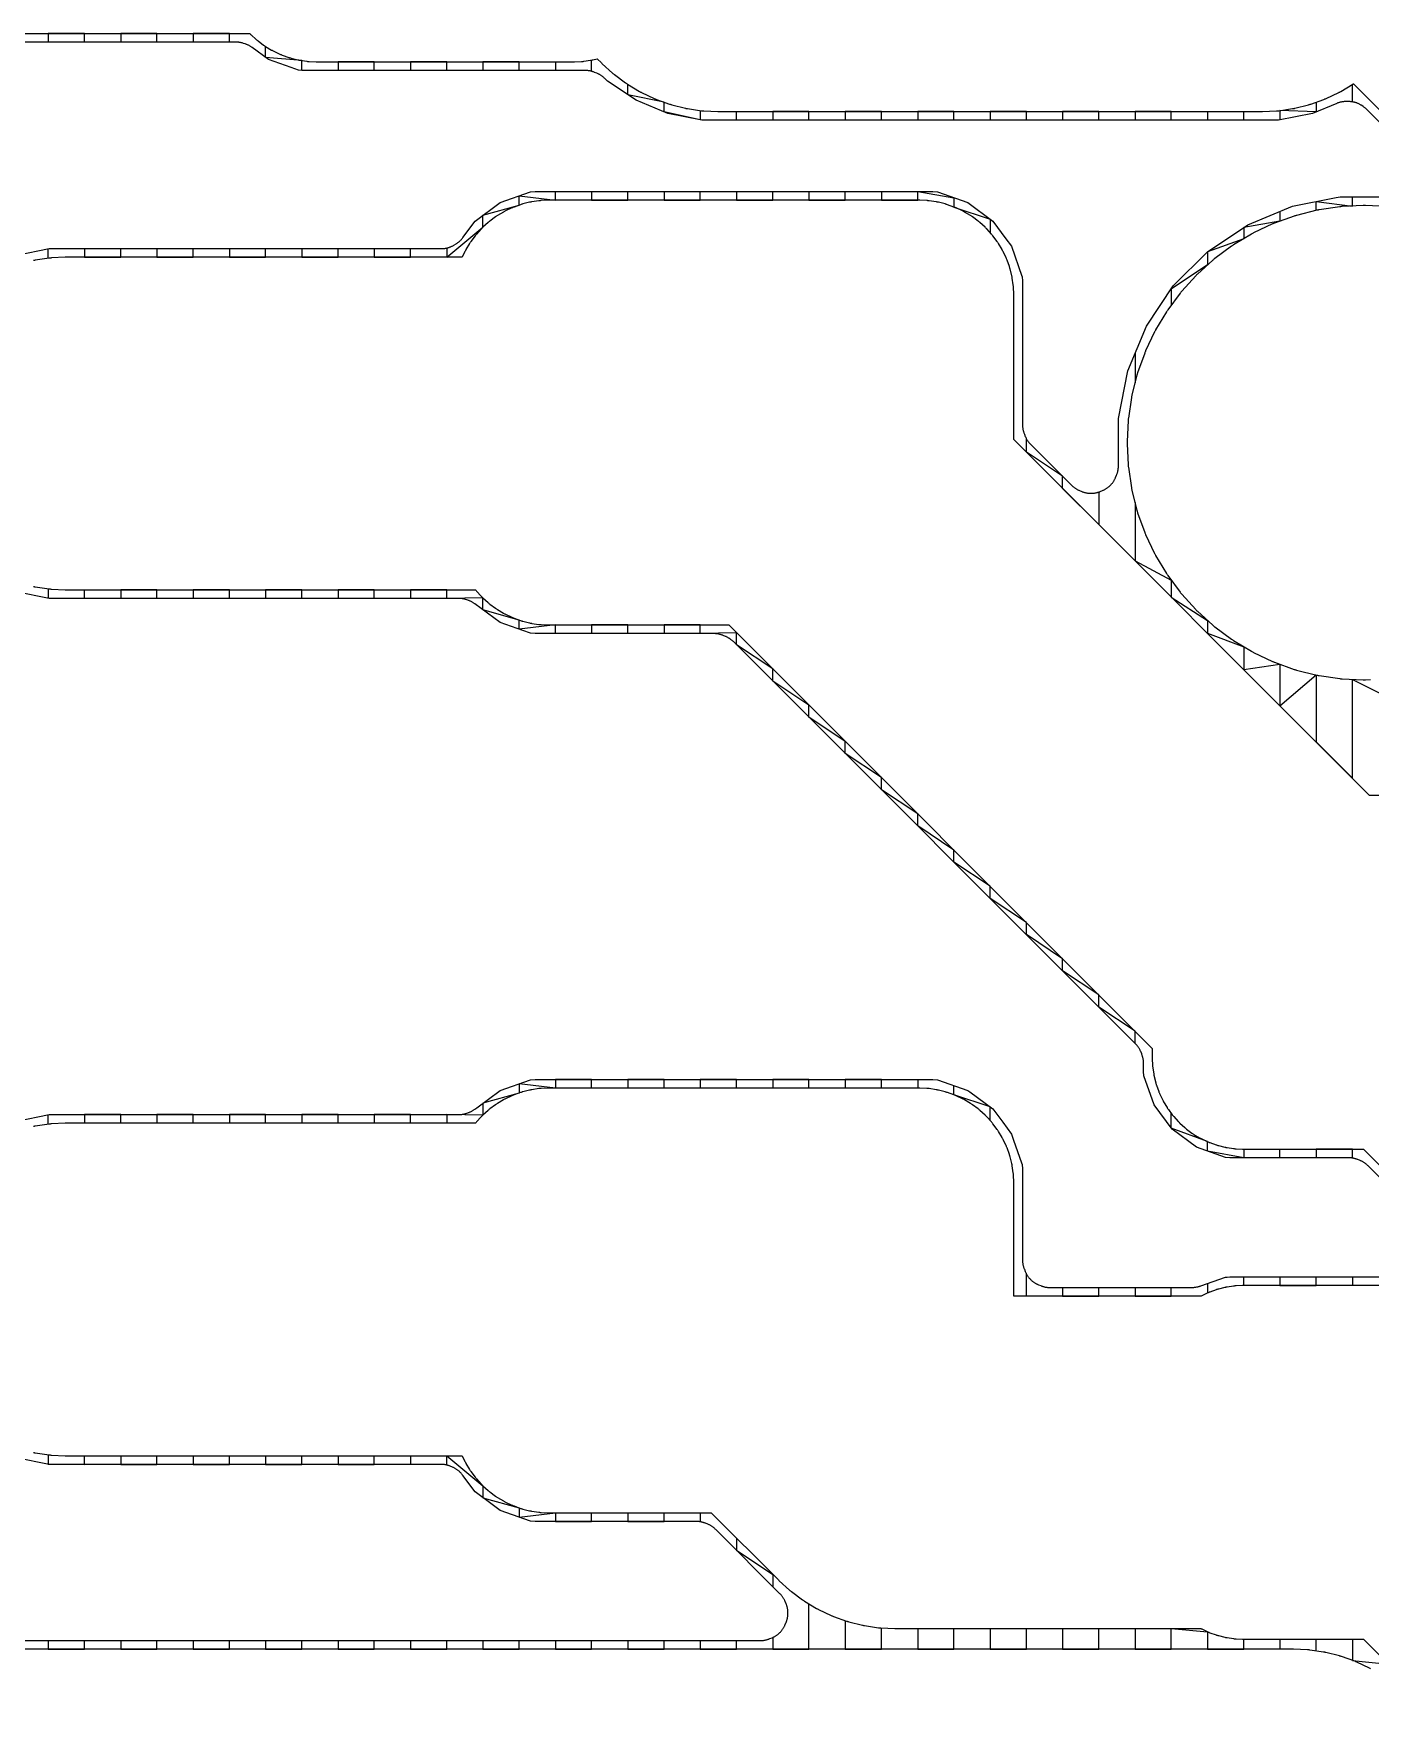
# Model space of a CAD drawing. Header units: metres. Extents: x 141.4 to 191.3, y -114.8 to -61.9.
# Drawn here: x 163.14 to 167.85, y -81.74 to -75.84 of the extents above; entities that cross this region are included whole.
import ezdxf

# ---------------------------------------------------------------- set-up
doc = ezdxf.new("R2010")
doc.units = ezdxf.units.M

msp = doc.modelspace()

# ---------------------------------------------------------------- linework, layer by layer
for points in [[(160.602, -75.8433), (163.9035, -75.8433), (163.9037, -75.8434), (163.9051, -75.8449), (163.9066, -75.8463), (163.9081, -75.8478), (163.9263, -75.8642), (163.9279, -75.8656), (163.9295, -75.867), (163.9311, -75.8683), (163.9328, -75.8695), (163.9525, -75.8841), (163.9542, -75.8854), (163.9559, -75.8865), (163.9576, -75.8877), (163.9594, -75.8888), (163.9805, -75.9014), (163.9823, -75.9024), (163.9841, -75.9034), (163.9859, -75.9044), (163.9878, -75.9053), (164.01, -75.9158), (164.0119, -75.9167), (164.0138, -75.9175), (164.0157, -75.9183), (164.0177, -75.919), (164.0408, -75.9273), (164.0408, -75.9273), (164.041, -75.9273), (164.0429, -75.928), (164.0448, -75.9286), (164.0468, -75.9292), (164.0488, -75.9297), (164.0726, -75.9356), (164.0746, -75.9361), (164.0766, -75.9366), (164.0787, -75.9369), (164.0808, -75.9373), (164.105, -75.9409), (164.1071, -75.9412), (164.1092, -75.9414), (164.1112, -75.9416), (164.1133, -75.9417), (164.1378, -75.9429), (164.1399, -75.943), (164.142, -75.943), (165.042, -75.943), (165.0441, -75.943), (165.0462, -75.9429), (165.0707, -75.9417), (165.0728, -75.9416), (165.0748, -75.9414), (165.0769, -75.9412), (165.079, -75.9409), (165.1032, -75.9373), (165.1053, -75.9369), (165.1074, -75.9366), (165.1094, -75.9361), (165.1114, -75.9356), (165.1263, -75.9319), (165.1412, -75.9468), (165.1427, -75.9483), (165.1442, -75.9497), (165.1806, -75.9827), (165.1821, -75.9841), (165.1837, -75.9854), (165.1854, -75.9867), (165.187, -75.988), (165.2264, -76.0172), (165.2281, -76.0184), (165.2299, -76.0196), (165.2316, -76.0208), (165.2334, -76.0218), (165.2755, -76.0471), (165.2773, -76.0481), (165.2791, -76.0491), (165.281, -76.0501), (165.2828, -76.051), (165.3272, -76.072), (165.3291, -76.0729), (165.331, -76.0737), (165.333, -76.0745), (165.3349, -76.0752), (165.3811, -76.0917), (165.3811, -76.0917), (165.3813, -76.0918), (165.3832, -76.0925), (165.3852, -76.0931), (165.3872, -76.0936), (165.3891, -76.0942), (165.4368, -76.1061), (165.4388, -76.1066), (165.4408, -76.107), (165.4429, -76.1074), (165.4449, -76.1077), (165.4935, -76.1149), (165.4956, -76.1152), (165.4976, -76.1154), (165.4997, -76.1156), (165.5018, -76.1157), (165.5508, -76.1181), (165.5529, -76.1182), (165.555, -76.1183), (167.4642, -76.1183), (167.4663, -76.1182), (167.4684, -76.1181), (167.5174, -76.1157), (167.5195, -76.1156), (167.5216, -76.1154), (167.5237, -76.1152), (167.5257, -76.1149), (167.5743, -76.1077), (167.5764, -76.1074), (167.5784, -76.107), (167.5804, -76.1066), (167.5825, -76.1061), (167.6301, -76.0942), (167.6321, -76.0936), (167.6341, -76.093), (167.6361, -76.0924), (167.6381, -76.0917), (167.6843, -76.0752), (167.6863, -76.0745), (167.6882, -76.0737), (167.6901, -76.0729), (167.692, -76.072), (167.7364, -76.051), (167.7383, -76.0501), (167.7401, -76.0491), (167.7419, -76.0481), (167.7437, -76.0471), (167.7858, -76.0218), (167.7876, -76.0208), (167.7881, -76.0204), (169.3619, -77.5942)], [(163.832, -75.8735), (163.832, -75.8433), (163.7045, -75.8433), (163.7045, -75.8735), (163.577, -75.8735), (163.577, -75.8433), (163.4495, -75.8433), (163.4495, -75.8735), (163.322, -75.8735), (163.322, -75.8433), (163.1945, -75.8433), (163.1945, -75.8735), (163.067, -75.8735)], [(167.9779, -76.2532), (167.8349, -76.1102), (167.8334, -76.1087), (167.8318, -76.1073), (167.8303, -76.1059), (167.8287, -76.1046), (167.827, -76.1033), (167.8254, -76.102), (167.8237, -76.1008), (167.822, -76.0996), (167.8182, -76.0971), (167.8165, -76.096), (167.8147, -76.0949), (167.8129, -76.0938), (167.8111, -76.0928), (167.8092, -76.0919), (167.8074, -76.0909), (167.8055, -76.0901), (167.8035, -76.0893), (167.8016, -76.0885), (167.7997, -76.0878), (167.7977, -76.0871), (167.7957, -76.0864), (167.7937, -76.0859), (167.7917, -76.0853), (167.7896, -76.0848), (167.7876, -76.0844), (167.7856, -76.084), (167.7835, -76.0837), (167.7814, -76.0834), (167.7794, -76.0832), (167.7773, -76.083), (167.7752, -76.0829), (167.7731, -76.0828), (167.771, -76.0828), (167.7622, -76.0828), (167.7601, -76.0828), (167.7581, -76.0829), (167.756, -76.083), (167.7539, -76.0832), (167.7518, -76.0834), (167.7497, -76.0837), (167.7477, -76.084), (167.7456, -76.0844), (167.7436, -76.0848), (167.7416, -76.0853), (167.7395, -76.0859), (167.7375, -76.0864), (167.7356, -76.0871), (167.7336, -76.0878), (167.7316, -76.0885), (167.7297, -76.0893), (167.6438, -76.1248), (167.5248, -76.1485), (165.4944, -76.1485), (165.3755, -76.1248), (165.2635, -76.0784), (165.1626, -76.0111), (165.1533, -76.0018), (165.1518, -76.0003), (165.1503, -75.9989), (165.1487, -75.9975), (165.1471, -75.9962), (165.1455, -75.9949), (165.1438, -75.9936), (165.1422, -75.9924), (165.1404, -75.9912), (165.1387, -75.9901), (165.1369, -75.989), (165.1351, -75.9879), (165.1333, -75.9869), (165.1314, -75.9859), (165.1296, -75.985), (165.1277, -75.9842), (165.1257, -75.9833), (165.1176, -75.98), (165.1157, -75.9792), (165.1137, -75.9785), (165.1117, -75.9778), (165.1098, -75.9772), (165.1077, -75.9766), (165.1057, -75.976), (165.1037, -75.9756), (165.1017, -75.9751), (165.0996, -75.9748), (165.0976, -75.9744), (165.0955, -75.9741), (165.0934, -75.9739), (165.0913, -75.9737), (165.0892, -75.9736), (165.0872, -75.9735), (165.0851, -75.9735), (164.0917, -75.9735), (164.0756, -75.972), (164.0488, -75.9626), (163.9693, -75.9348), (163.9118, -75.8924), (163.9101, -75.8911), (163.9084, -75.89), (163.9066, -75.8888), (163.9049, -75.8878), (163.9031, -75.8867), (163.9012, -75.8857), (163.8994, -75.8848), (163.8975, -75.8838), (163.8956, -75.883), (163.8937, -75.8822), (163.8918, -75.8814), (163.8898, -75.8807), (163.8879, -75.88), (163.881, -75.8778), (163.8791, -75.8771), (163.8771, -75.8766), (163.8751, -75.876), (163.873, -75.8755), (163.871, -75.8751), (163.869, -75.8747), (163.8669, -75.8744), (163.8648, -75.8741), (163.8628, -75.8739), (163.8607, -75.8737), (163.8586, -75.8736), (163.8566, -75.8735), (163.8545, -75.8735), (160.5414, -75.8735)], [(164.9795, -75.943), (164.9795, -75.9735), (164.852, -75.9735), (164.852, -75.943), (164.7245, -75.943), (164.7245, -75.9735), (164.597, -75.9735), (164.597, -75.943), (164.4695, -75.943), (164.4695, -75.9735), (164.342, -75.9735), (164.342, -75.943), (164.2145, -75.943), (164.2145, -75.9735), (164.087, -75.9731), (164.087, -75.9382), (163.9595, -75.9276), (163.9595, -75.8889)], [(165.107, -75.9764), (165.107, -75.9366)], [(165.4895, -76.1143), (165.4895, -76.1475), (165.362, -76.1193), (165.362, -76.0849), (165.2345, -76.0591), (165.2345, -76.0226)], [(167.7845, -76.0839), (167.7845, -76.0226)], [(167.657, -76.085), (167.657, -76.1193), (167.5295, -76.1144), (167.5295, -76.1476), (167.402, -76.1485), (167.402, -76.1183)], [(167.2745, -76.1183), (167.2745, -76.1485), (167.147, -76.1485), (167.147, -76.1183), (167.0195, -76.1183), (167.0195, -76.1485), (166.892, -76.1485), (166.892, -76.1183), (166.7645, -76.1183), (166.7645, -76.1485), (166.637, -76.1485), (166.637, -76.1183), (166.5095, -76.1183), (166.5095, -76.1485), (166.382, -76.1485), (166.382, -76.1183), (166.2545, -76.1183), (166.2545, -76.1485), (166.127, -76.1485), (166.127, -76.1183), (165.9995, -76.1183), (165.9995, -76.1485), (165.872, -76.1485), (165.872, -76.1183), (165.7445, -76.1183), (165.7445, -76.1485), (165.617, -76.1485), (165.617, -76.1183)], [(163.0838, -76.6232), (163.1979, -76.6005), (164.5764, -76.6005), (164.5785, -76.6005), (164.5806, -76.6004), (164.5828, -76.6003), (164.5845, -76.6001), (164.5866, -76.6), (164.5886, -76.5997), (164.5907, -76.5994), (164.5928, -76.5991), (164.5948, -76.5987), (164.5969, -76.5983), (164.5989, -76.5978), (164.6009, -76.5973), (164.6029, -76.5967), (164.6049, -76.596), (164.6069, -76.5954), (164.6089, -76.5946), (164.6108, -76.5938), (164.6127, -76.593), (164.6146, -76.5921), (164.6165, -76.5912), (164.6184, -76.5902), (164.6202, -76.5892), (164.622, -76.5882), (164.6296, -76.5836), (164.6313, -76.5825), (164.6331, -76.5814), (164.6348, -76.5802), (164.6365, -76.579), (164.6381, -76.5777), (164.6398, -76.5764), (164.6414, -76.5751), (164.6429, -76.5737), (164.6444, -76.5723), (164.6459, -76.5708), (164.6474, -76.5693), (164.6488, -76.5678), (164.6502, -76.5662), (164.6515, -76.5646), (164.6528, -76.563), (164.6541, -76.5613), (164.6966, -76.5036), (164.7853, -76.4382), (164.8916, -76.401), (164.9077, -76.3995), (166.3083, -76.3995), (166.3244, -76.401), (166.4307, -76.4382), (166.5194, -76.5036), (166.5653, -76.5658), (166.5848, -76.5923), (166.6217, -76.6978), (166.622, -76.6986), (166.6235, -76.7147), (166.6235, -77.2206), (166.6235, -77.2227), (166.6236, -77.2247), (166.6237, -77.2268), (166.6239, -77.2289), (166.6241, -77.231), (166.6244, -77.233), (166.6248, -77.2351), (166.6251, -77.2372), (166.6256, -77.2392), (166.626, -77.2412), (166.6266, -77.2432), (166.6272, -77.2453), (166.6278, -77.2472), (166.6285, -77.2492), (166.6292, -77.2512), (166.63, -77.2531), (166.6333, -77.2612), (166.6342, -77.2632), (166.635, -77.2651), (166.6359, -77.2669), (166.6369, -77.2688), (166.6379, -77.2706), (166.639, -77.2724), (166.6401, -77.2742), (166.6412, -77.2759), (166.6424, -77.2777), (166.6436, -77.2793), (166.6449, -77.281), (166.6462, -77.2826), (166.6475, -77.2842), (166.6489, -77.2858), (166.6503, -77.2873), (166.6518, -77.2888), (166.7963, -77.4334), (166.7978, -77.4348), (166.7993, -77.4362), (166.8009, -77.4376), (166.8025, -77.439), (166.8041, -77.4403), (166.8058, -77.4415), (166.8075, -77.4428), (166.8092, -77.4439), (166.8109, -77.4451), (166.8127, -77.4462), (166.8145, -77.4472), (166.8164, -77.4482), (166.8182, -77.4492), (166.8201, -77.4501), (166.822, -77.451), (166.8239, -77.4518), (166.832, -77.4552), (166.834, -77.4559), (166.8359, -77.4567), (166.8379, -77.4573), (166.8399, -77.458), (166.8419, -77.4586), (166.8439, -77.4591), (166.8459, -77.4596), (166.848, -77.46), (166.85, -77.4604), (166.8521, -77.4607), (166.8542, -77.461), (166.8562, -77.4612), (166.8583, -77.4614), (166.8604, -77.4615), (166.8625, -77.4616), (166.8646, -77.4616), (166.8666, -77.4616), (166.8687, -77.4615), (166.8708, -77.4614), (166.8729, -77.4612), (166.875, -77.461), (166.877, -77.4607), (166.8791, -77.4604), (166.8811, -77.46), (166.8832, -77.4596), (166.8852, -77.4591), (166.8872, -77.4586), (166.8892, -77.458), (166.8912, -77.4573), (166.8932, -77.4567), (166.8951, -77.4559), (166.8971, -77.4552), (166.9052, -77.4518), (166.9071, -77.451), (166.909, -77.4501), (166.9109, -77.4492), (166.9128, -77.4482), (166.9146, -77.4472), (166.9164, -77.4462), (166.9182, -77.4451), (166.9199, -77.4439), (166.9216, -77.4428), (166.9233, -77.4415), (166.925, -77.4403), (166.9266, -77.439), (166.9282, -77.4376), (166.9298, -77.4362), (166.9313, -77.4348), (166.9328, -77.4334), (166.9342, -77.4319), (166.9357, -77.4303), (166.9371, -77.4288), (166.9384, -77.4272), (166.9397, -77.4256), (166.941, -77.4239), (166.9422, -77.4222), (166.9434, -77.4205), (166.9445, -77.4187), (166.9456, -77.417), (166.9466, -77.4152), (166.9477, -77.4133), (166.9486, -77.4115), (166.9495, -77.4096), (166.9504, -77.4077), (166.9512, -77.4058), (166.9546, -77.3977), (166.9554, -77.3957), (166.9561, -77.3938), (166.9568, -77.3918), (166.9574, -77.3898), (166.958, -77.3878), (166.9585, -77.3858), (166.959, -77.3838), (166.9594, -77.3817), (166.9598, -77.3797), (166.9601, -77.3776), (166.9604, -77.3755), (166.9606, -77.3735), (166.9608, -77.3714), (166.961, -77.3693), (166.961, -77.3672), (166.9611, -77.3651), (166.9611, -77.1982), (166.9943, -77.031), (167.0596, -76.8735), (167.1543, -76.7317), (167.2748, -76.6112), (167.4166, -76.5164), (167.5741, -76.4512), (167.728, -76.4206), (167.7413, -76.4179), (167.9097, -76.4179)], [(167.8775, -78.525), (167.8452, -78.525), (166.593, -77.2728), (166.593, -76.765), (166.593, -76.7629), (166.5929, -76.7608), (166.5917, -76.7363), (166.5916, -76.7342), (166.5914, -76.7322), (166.5912, -76.7301), (166.5909, -76.728), (166.5873, -76.7038), (166.5869, -76.7017), (166.5866, -76.6996), (166.5861, -76.6976), (166.5856, -76.6956), (166.5797, -76.6718), (166.5792, -76.6698), (166.5786, -76.6678), (166.5779, -76.6658), (166.5773, -76.6638), (166.569, -76.6407), (166.5683, -76.6387), (166.5675, -76.6368), (166.5667, -76.6349), (166.5658, -76.633), (166.5553, -76.6108), (166.5544, -76.6089), (166.5534, -76.6071), (166.5524, -76.6053), (166.5514, -76.6035), (166.5388, -76.5824), (166.5377, -76.5806), (166.5365, -76.5789), (166.5354, -76.5772), (166.5341, -76.5755), (166.5195, -76.5558), (166.5183, -76.5541), (166.517, -76.5525), (166.5156, -76.5509), (166.5142, -76.5493), (166.4978, -76.5311), (166.4963, -76.5296), (166.4949, -76.5281), (166.4934, -76.5267), (166.4919, -76.5252), (166.4737, -76.5088), (166.4721, -76.5074), (166.4705, -76.506), (166.4689, -76.5047), (166.4672, -76.5035), (166.4475, -76.4889), (166.4458, -76.4876), (166.4441, -76.4865), (166.4424, -76.4853), (166.4406, -76.4842), (166.4195, -76.4716), (166.4177, -76.4706), (166.4159, -76.4696), (166.4141, -76.4686), (166.4122, -76.4677), (166.39, -76.4572), (166.3881, -76.4563), (166.3862, -76.4555), (166.3843, -76.4547), (166.3823, -76.454), (166.3592, -76.4457), (166.3592, -76.4457), (166.3574, -76.4451), (166.3553, -76.4445), (166.3533, -76.4439), (166.3512, -76.4433), (166.3274, -76.4374), (166.3254, -76.4369), (166.3234, -76.4364), (166.3213, -76.4361), (166.3192, -76.4357), (166.295, -76.4321), (166.2929, -76.4318), (166.2908, -76.4316), (166.2888, -76.4314), (166.2867, -76.4313), (166.2622, -76.4301), (166.2601, -76.43), (166.258, -76.43), (164.958, -76.43), (164.9559, -76.43), (164.9538, -76.4301), (164.9293, -76.4313), (164.9272, -76.4314), (164.9252, -76.4316), (164.9231, -76.4318), (164.921, -76.4321), (164.8968, -76.4357), (164.8947, -76.4361), (164.8926, -76.4364), (164.8906, -76.4369), (164.8886, -76.4374), (164.8648, -76.4433), (164.8628, -76.4438), (164.8608, -76.4444), (164.8588, -76.4451), (164.8568, -76.4457), (164.8337, -76.454), (164.8317, -76.4547), (164.8298, -76.4555), (164.8279, -76.4563), (164.826, -76.4572), (164.8038, -76.4677), (164.8019, -76.4686), (164.8001, -76.4696), (164.7983, -76.4706), (164.7965, -76.4716), (164.7754, -76.4842), (164.7736, -76.4853), (164.7719, -76.4865), (164.7702, -76.4876), (164.7685, -76.4889), (164.7488, -76.5035), (164.7471, -76.5047), (164.7455, -76.506), (164.7439, -76.5074), (164.7423, -76.5088), (164.7241, -76.5252), (164.7226, -76.5267), (164.7211, -76.5281), (164.7197, -76.5296), (164.7182, -76.5311), (164.7018, -76.5493), (164.7004, -76.5509), (164.699, -76.5525), (164.6977, -76.5541), (164.6965, -76.5558), (164.6819, -76.5755), (164.6806, -76.5772), (164.6795, -76.5789), (164.6783, -76.5806), (164.6772, -76.5824), (164.6646, -76.6035), (164.6636, -76.6053), (164.6626, -76.6071), (164.6616, -76.6089), (164.6607, -76.6108), (164.6512, -76.6307), (163.2585, -76.6307), (163.2564, -76.6308), (163.2543, -76.6309), (163.2053, -76.6333), (163.2032, -76.6334), (163.2011, -76.6336), (163.1991, -76.6338), (163.197, -76.6341), (163.1484, -76.6413), (163.1464, -76.6416), (163.1443, -76.642), (163.1423, -76.6424)], [(164.597, -76.5982), (164.597, -76.6307), (164.7245, -76.5249), (164.7245, -76.483), (164.852, -76.4474), (164.852, -76.4148), (164.9795, -76.43), (164.9795, -76.3995), (165.107, -76.3995), (165.107, -76.43), (165.2345, -76.43), (165.2345, -76.3995), (165.362, -76.3995), (165.362, -76.43), (165.4895, -76.43), (165.4895, -76.3995), (165.617, -76.3995), (165.617, -76.43), (165.7445, -76.43), (165.7445, -76.3995), (165.872, -76.3995), (165.872, -76.43), (165.9995, -76.43), (165.9995, -76.3995), (166.127, -76.3995), (166.127, -76.43), (166.2545, -76.43), (166.2545, -76.3995), (166.382, -76.4212), (166.382, -76.4539), (166.5095, -76.4964), (166.5095, -76.5442)], [(167.9042, -76.4522), (167.8307, -76.4485), (167.8286, -76.4485), (167.8266, -76.4484), (167.8245, -76.4485), (167.8224, -76.4485), (167.7489, -76.4522), (167.7468, -76.4523), (167.7447, -76.4525), (167.7426, -76.4527), (167.7406, -76.453), (167.6678, -76.4638), (167.6657, -76.4641), (167.6637, -76.4645), (167.6616, -76.4649), (167.6596, -76.4654), (167.5882, -76.4833), (167.5862, -76.4838), (167.5842, -76.4844), (167.5822, -76.485), (167.5802, -76.4857), (167.5109, -76.5105), (167.509, -76.5112), (167.507, -76.512), (167.5051, -76.5128), (167.5032, -76.5137), (167.4367, -76.5452), (167.4348, -76.5461), (167.4329, -76.547), (167.4311, -76.548), (167.4293, -76.5491), (167.3662, -76.5869), (167.3644, -76.588), (167.3627, -76.5892), (167.3609, -76.5903), (167.3592, -76.5916), (167.3001, -76.6354), (167.2985, -76.6367), (167.2968, -76.638), (167.2952, -76.6393), (167.2937, -76.6407), (167.2391, -76.6901), (167.2376, -76.6916), (167.2361, -76.693), (167.2347, -76.6945), (167.2332, -76.696), (167.1838, -76.7506), (167.1824, -76.7521), (167.1811, -76.7537), (167.1798, -76.7554), (167.1785, -76.757), (167.1347, -76.8161), (167.1335, -76.8178), (167.1323, -76.8195), (167.1311, -76.8213), (167.13, -76.8231), (167.0922, -76.8862), (167.0912, -76.888), (167.0902, -76.8898), (167.0892, -76.8917), (167.0883, -76.8936), (167.0568, -76.9601), (167.0559, -76.962), (167.0551, -76.9639), (167.0543, -76.9658), (167.0536, -76.9678), (167.0288, -77.0371), (167.0288, -77.0371), (167.0282, -77.0389), (167.0275, -77.041), (167.0269, -77.043), (167.0264, -77.0451), (167.0085, -77.1165), (167.008, -77.1185), (167.0076, -77.1205), (167.0072, -77.1226), (167.0069, -77.1247), (166.9961, -77.1975), (166.9958, -77.1995), (166.9956, -77.2016), (166.9954, -77.2037), (166.9953, -77.2058), (166.9917, -77.2793), (166.9916, -77.2814), (166.9916, -77.2834), (166.9916, -77.2855), (166.9917, -77.2876), (166.9953, -77.3611)], [(167.657, -76.466), (167.657, -76.4347), (167.7845, -76.4504), (167.7845, -76.4179)], [(167.5295, -76.4697), (167.5295, -76.5038), (167.402, -76.5262), (167.402, -76.5654), (167.2745, -76.6114), (167.2745, -76.658), (167.147, -76.7425), (167.147, -76.7995)], [(163.1945, -76.6344), (163.1945, -76.6012), (163.322, -76.6005), (163.322, -76.6307), (163.4495, -76.6307), (163.4495, -76.6005), (163.577, -76.6005), (163.577, -76.6307), (163.7045, -76.6307), (163.7045, -76.6005), (163.832, -76.6005), (163.832, -76.6307), (163.9595, -76.6307), (163.9595, -76.6005), (164.087, -76.6005), (164.087, -76.6307), (164.2145, -76.6307), (164.2145, -76.6005), (164.342, -76.6005), (164.342, -76.6307), (164.4695, -76.6307), (164.4695, -76.6005)], [(167.0195, -76.9701), (167.0195, -77.0724)], [(166.892, -77.4571), (166.892, -77.5719), (166.7645, -77.4444), (166.7645, -77.4016), (166.637, -77.3169), (166.637, -77.269)], [(166.9953, -77.3611), (166.9954, -77.3632), (166.9956, -77.3653), (166.9958, -77.3674), (166.9961, -77.3694), (167.0069, -77.4422), (167.0072, -77.4443), (167.0076, -77.4463), (167.008, -77.4484), (167.0085, -77.4504), (167.0264, -77.5218), (167.0269, -77.5238), (167.0275, -77.5258), (167.0281, -77.5278), (167.0288, -77.5298), (167.0536, -77.5991), (167.0543, -77.601), (167.0551, -77.603), (167.0559, -77.6049), (167.0568, -77.6068), (167.0883, -77.6733), (167.0892, -77.6752), (167.0902, -77.6771), (167.0912, -77.6789), (167.0922, -77.6807), (167.13, -77.7438), (167.1311, -77.7456), (167.1323, -77.7473), (167.1335, -77.7491), (167.1347, -77.7508), (167.1785, -77.8099), (167.1798, -77.8115), (167.1811, -77.8132), (167.1824, -77.8148), (167.1838, -77.8163), (167.2332, -77.8709), (167.2347, -77.8724), (167.2361, -77.8739), (167.2376, -77.8753), (167.2391, -77.8768), (167.2937, -77.9262), (167.2952, -77.9276), (167.2968, -77.9289), (167.2985, -77.9302), (167.3001, -77.9315), (167.3592, -77.9753), (167.3609, -77.9765), (167.3627, -77.9777), (167.3644, -77.9789), (167.3662, -77.98), (167.4293, -78.0178), (167.4311, -78.0188), (167.4329, -78.0198), (167.4348, -78.0208), (167.4367, -78.0217), (167.5032, -78.0532), (167.5051, -78.0541), (167.507, -78.0549), (167.509, -78.0557), (167.5109, -78.0564), (167.5802, -78.0812), (167.5802, -78.0812), (167.582, -78.0818), (167.5841, -78.0825), (167.5861, -78.0831), (167.5882, -78.0836), (167.6596, -78.1015), (167.6616, -78.102), (167.6637, -78.1024), (167.6657, -78.1028), (167.6678, -78.1031), (167.7406, -78.1139), (167.7426, -78.1142), (167.7447, -78.1144), (167.7468, -78.1146), (167.7489, -78.1147), (167.8224, -78.1183), (167.8245, -78.1184), (167.8266, -78.1184), (167.8286, -78.1184), (167.8307, -78.1183), (167.8489, -78.1175)], [(167.0195, -77.4945), (167.0195, -77.6994), (167.147, -77.7674), (167.147, -77.8269), (167.2745, -77.9088), (167.2745, -77.9544), (167.402, -78.0015), (167.402, -78.0819), (167.5295, -78.0631), (167.5295, -78.2094), (167.657, -78.1009), (167.657, -78.3369), (167.7845, -78.4644), (167.7845, -78.1165), (167.912, -78.1806), (167.912, -78.5269)], [(163.1423, -77.7896), (163.1443, -77.79), (163.1464, -77.7904), (163.1484, -77.7907), (163.197, -77.7979), (163.1991, -77.7982), (163.2011, -77.7984), (163.2032, -77.7986), (163.2053, -77.7987), (163.2543, -77.8011), (163.2564, -77.8012), (163.2585, -77.8013), (164.698, -77.8013), (164.699, -77.8025), (164.7004, -77.8041), (164.7018, -77.8057), (164.7182, -77.8239), (164.7197, -77.8254), (164.7211, -77.8269), (164.7226, -77.8283), (164.7241, -77.8298), (164.7423, -77.8462), (164.7439, -77.8476), (164.7455, -77.849), (164.7471, -77.8503), (164.7488, -77.8515), (164.7685, -77.8661), (164.7702, -77.8674), (164.7719, -77.8685), (164.7736, -77.8697), (164.7754, -77.8708), (164.7965, -77.8834), (164.7983, -77.8844), (164.8001, -77.8854), (164.8019, -77.8864), (164.8038, -77.8873), (164.826, -77.8978), (164.8279, -77.8987), (164.8298, -77.8995), (164.8317, -77.9003), (164.8337, -77.901), (164.8568, -77.9093), (164.8568, -77.9093), (164.8586, -77.9099), (164.8607, -77.9105), (164.8627, -77.9111), (164.8648, -77.9117), (164.8886, -77.9176), (164.8906, -77.9181), (164.8926, -77.9186), (164.8947, -77.9189), (164.8968, -77.9193), (164.921, -77.9229), (164.9231, -77.9232), (164.9252, -77.9234), (164.9272, -77.9236), (164.9293, -77.9237), (164.9538, -77.9249), (164.9559, -77.925), (164.958, -77.925), (165.5898, -77.925), (167.08, -79.4152), (167.08, -79.4475), (167.08, -79.4496), (167.0801, -79.4517), (167.0812, -79.4749), (167.0814, -79.477), (167.0816, -79.4791), (167.0818, -79.4812), (167.0821, -79.4833), (167.0855, -79.5063), (167.0858, -79.5084), (167.0862, -79.5104), (167.0866, -79.5125), (167.0871, -79.5145), (167.0928, -79.5371), (167.0933, -79.5391), (167.0939, -79.5411), (167.0945, -79.5431), (167.0952, -79.5451), (167.103, -79.567), (167.1038, -79.569), (167.1045, -79.5709), (167.1054, -79.5728), (167.1062, -79.5747), (167.1162, -79.5958), (167.1171, -79.5977), (167.1181, -79.5995), (167.1191, -79.6014), (167.1201, -79.6032), (167.1321, -79.6231), (167.1332, -79.6249), (167.1344, -79.6267), (167.1355, -79.6284), (167.1368, -79.6301), (167.1506, -79.6488), (167.1519, -79.6505), (167.1532, -79.6521), (167.1545, -79.6537), (167.1559, -79.6553), (167.1716, -79.6725), (167.173, -79.674), (167.1745, -79.6755), (167.176, -79.677), (167.1775, -79.6784), (167.1947, -79.6941), (167.1963, -79.6955), (167.1979, -79.6968), (167.1995, -79.6981), (167.2012, -79.6994), (167.2199, -79.7132), (167.2216, -79.7145), (167.2233, -79.7156), (167.2251, -79.7168), (167.2269, -79.7179), (167.2468, -79.7299), (167.2486, -79.7309), (167.2505, -79.7319), (167.2523, -79.7329), (167.2542, -79.7338), (167.2753, -79.7438), (167.2772, -79.7446), (167.2791, -79.7455), (167.281, -79.7462), (167.283, -79.747), (167.3049, -79.7548), (167.3049, -79.7548), (167.3067, -79.7554), (167.3088, -79.7561), (167.3108, -79.7567), (167.3129, -79.7572), (167.3355, -79.7629), (167.3375, -79.7634), (167.3396, -79.7638), (167.3416, -79.7642), (167.3437, -79.7645), (167.3667, -79.7679), (167.3688, -79.7682), (167.3709, -79.7684), (167.373, -79.7686), (167.3751, -79.7688), (167.3983, -79.7699), (167.4004, -79.77), (167.4025, -79.77), (167.8239, -79.77), (169.1462, -81.0923)], [(163.1945, -77.7976), (163.1945, -77.8308)], [(167.0195, -79.3975), (167.0195, -79.3547), (166.892, -79.27), (166.892, -79.2272), (166.7645, -79.1425), (166.7645, -79.0997), (166.637, -79.015), (166.637, -78.9722), (166.5095, -78.8875), (166.5095, -78.8447), (166.382, -78.76), (166.382, -78.7172), (166.2545, -78.6325), (166.2545, -78.5897), (166.127, -78.505), (166.127, -78.4622), (165.9995, -78.3775), (165.9995, -78.3347), (165.872, -78.25), (165.872, -78.2072), (165.7445, -78.1225), (165.7445, -78.0797), (165.617, -77.995), (165.617, -77.9522), (165.4895, -77.9555), (165.4895, -77.925), (165.362, -77.925), (165.362, -77.9555), (165.2345, -77.9555), (165.2345, -77.925), (165.107, -77.925), (165.107, -77.9555), (164.9795, -77.9555), (164.9795, -77.925), (164.852, -77.9402), (164.852, -77.9076), (164.7245, -77.872), (164.7245, -77.8301), (164.597, -77.8315), (164.597, -77.8013), (164.4695, -77.8013), (164.4695, -77.8315), (164.342, -77.8315), (164.342, -77.8013), (164.2145, -77.8013), (164.2145, -77.8315), (164.087, -77.8315), (164.087, -77.8013), (163.9595, -77.8013), (163.9595, -77.8315), (163.832, -77.8315), (163.832, -77.8013), (163.7045, -77.8013), (163.7045, -77.8315), (163.577, -77.8315), (163.577, -77.8013), (163.4495, -77.8013), (163.4495, -77.8315), (163.322, -77.8315), (163.322, -77.8013)], [(168.0892, -80.0782), (167.8397, -79.8288), (167.8382, -79.8273), (167.8367, -79.8259), (167.8351, -79.8245), (167.8335, -79.8232), (167.8319, -79.8219), (167.8303, -79.8206), (167.8286, -79.8194), (167.8268, -79.8182), (167.8251, -79.8171), (167.8233, -79.816), (167.8215, -79.8149), (167.8197, -79.8139), (167.8178, -79.8129), (167.816, -79.812), (167.8141, -79.8112), (167.8121, -79.8103), (167.804, -79.807), (167.8021, -79.8062), (167.8001, -79.8055), (167.7981, -79.8048), (167.7962, -79.8042), (167.7942, -79.8036), (167.7921, -79.803), (167.7901, -79.8026), (167.7881, -79.8021), (167.786, -79.8018), (167.784, -79.8014), (167.7819, -79.8011), (167.7798, -79.8009), (167.7777, -79.8007), (167.7757, -79.8006), (167.7736, -79.8005), (167.7715, -79.8005), (167.3537, -79.8005), (167.3384, -79.7991), (167.2357, -79.7631), (167.1501, -79.6999), (167.0869, -79.6143), (167.0509, -79.5116), (167.0495, -79.4963), (167.0495, -79.4674), (167.0495, -79.4653), (167.0494, -79.4633), (167.0493, -79.4612), (167.0491, -79.4591), (167.0489, -79.457), (167.0486, -79.455), (167.0482, -79.4529), (167.0479, -79.4508), (167.0474, -79.4488), (167.047, -79.4468), (167.0464, -79.4448), (167.0458, -79.4427), (167.0452, -79.4408), (167.0445, -79.4388), (167.0438, -79.4368), (167.043, -79.4349), (167.0397, -79.4268), (167.0388, -79.4248), (167.038, -79.4229), (167.0371, -79.4211), (167.0361, -79.4192), (167.0351, -79.4174), (167.034, -79.4156), (167.0329, -79.4138), (167.0318, -79.4121), (167.0306, -79.4103), (167.0294, -79.4087), (167.0281, -79.407), (167.0268, -79.4054), (167.0255, -79.4038), (167.0241, -79.4022), (167.0227, -79.4007), (167.0212, -79.3992), (165.6058, -77.9838), (165.6043, -77.9823), (165.6028, -77.9809), (165.6012, -77.9795), (165.5996, -77.9782), (165.598, -77.9769), (165.5963, -77.9756), (165.5947, -77.9744), (165.5929, -77.9732), (165.5912, -77.9721), (165.5894, -77.971), (165.5876, -77.9699), (165.5858, -77.9689), (165.5839, -77.9679), (165.5821, -77.967), (165.5802, -77.9662), (165.5782, -77.9653), (165.5701, -77.962), (165.5682, -77.9612), (165.5662, -77.9605), (165.5642, -77.9598), (165.5623, -77.9592), (165.5602, -77.9586), (165.5582, -77.958), (165.5562, -77.9576), (165.5542, -77.9571), (165.5521, -77.9568), (165.55, -77.9564), (165.548, -77.9561), (165.5459, -77.9559), (165.5438, -77.9557), (165.5417, -77.9556), (165.5397, -77.9555), (165.5376, -77.9555), (164.9077, -77.9555), (164.8916, -77.954), (164.8648, -77.9446), (164.7853, -77.9168), (164.6953, -77.8504), (164.6936, -77.8491), (164.6919, -77.848), (164.6901, -77.8468), (164.6883, -77.8458), (164.6865, -77.8447), (164.6847, -77.8437), (164.6829, -77.8428), (164.681, -77.8418), (164.6791, -77.841), (164.6772, -77.8402), (164.6753, -77.8394), (164.6733, -77.8387), (164.6713, -77.838), (164.6645, -77.8358), (164.6625, -77.8351), (164.6605, -77.8346), (164.6585, -77.834), (164.6565, -77.8335), (164.6545, -77.8331), (164.6524, -77.8327), (164.6504, -77.8324), (164.6483, -77.8321), (164.6463, -77.8319), (164.6442, -77.8317), (164.6421, -77.8316), (164.64, -77.8315), (164.638, -77.8315), (163.1979, -77.8315), (163.0815, -77.8084)], [(163.0838, -79.6712), (163.1979, -79.6485), (164.638, -79.6485), (164.64, -79.6485), (164.6421, -79.6484), (164.6442, -79.6483), (164.6463, -79.6481), (164.6483, -79.6479), (164.6504, -79.6476), (164.6524, -79.6473), (164.6545, -79.6469), (164.6565, -79.6464), (164.6585, -79.646), (164.6605, -79.6454), (164.6625, -79.6449), (164.6645, -79.6442), (164.6714, -79.642), (164.6733, -79.6413), (164.6753, -79.6406), (164.6772, -79.6398), (164.6791, -79.639), (164.681, -79.6382), (164.6829, -79.6372), (164.6847, -79.6363), (164.6865, -79.6353), (164.6883, -79.6342), (164.6901, -79.6332), (164.6919, -79.632), (164.6936, -79.6309), (164.6953, -79.6296), (164.7027, -79.6241), (164.7853, -79.5632), (164.8916, -79.526), (164.9077, -79.5245), (166.3083, -79.5245), (166.3244, -79.526), (166.4307, -79.5632), (166.4381, -79.5686), (166.5194, -79.6286), (166.554, -79.6756), (166.5848, -79.7173), (166.5921, -79.7381), (166.6202, -79.8185), (166.622, -79.8236), (166.6235, -79.8397), (166.6235, -80.1605), (166.6235, -80.1626), (166.6236, -80.1647), (166.6237, -80.1668), (166.6239, -80.1688), (166.6241, -80.1709), (166.6244, -80.173), (166.6248, -80.175), (166.6251, -80.1771), (166.6256, -80.1791), (166.626, -80.1812), (166.6266, -80.1832), (166.6272, -80.1852), (166.6278, -80.1872), (166.6285, -80.1891), (166.6292, -80.1911), (166.63, -80.193), (166.6333, -80.2012), (166.6342, -80.2031), (166.635, -80.205), (166.6359, -80.2068), (166.6369, -80.2087), (166.6379, -80.2105), (166.639, -80.2123), (166.6401, -80.2141), (166.6412, -80.2159), (166.6424, -80.2176), (166.6436, -80.2193), (166.6449, -80.2209), (166.6462, -80.2226), (166.6475, -80.2242), (166.6489, -80.2257), (166.6503, -80.2272), (166.6518, -80.2287), (166.6533, -80.2302), (166.6548, -80.2316), (166.6563, -80.233), (166.6579, -80.2343), (166.6596, -80.2356), (166.6612, -80.2369), (166.6629, -80.2381), (166.6646, -80.2393), (166.6664, -80.2404), (166.6682, -80.2415), (166.67, -80.2426), (166.6718, -80.2436), (166.6737, -80.2446), (166.6755, -80.2455), (166.6774, -80.2463), (166.6793, -80.2472), (166.6875, -80.2505), (166.6894, -80.2513), (166.6914, -80.252), (166.6933, -80.2527), (166.6953, -80.2533), (166.6973, -80.2539), (166.6993, -80.2545), (166.7014, -80.2549), (166.7034, -80.2554), (166.7055, -80.2557), (166.7075, -80.2561), (166.7096, -80.2564), (166.7117, -80.2566), (166.7137, -80.2568), (166.7158, -80.2569), (166.7179, -80.257), (166.72, -80.257), (167.219, -80.257), (167.221, -80.257), (167.223, -80.2569), (167.2251, -80.2568), (167.2271, -80.2566), (167.2291, -80.2564), (167.2312, -80.2561), (167.2332, -80.2558), (167.237, -80.2552), (167.239, -80.2548), (167.241, -80.2544), (167.243, -80.2539), (167.245, -80.2534), (167.2469, -80.2528), (167.2489, -80.2522), (167.2508, -80.2516), (167.3384, -80.2209), (167.3437, -80.2204), (167.3537, -80.2195), (167.9263, -80.2195)], [(167.8775, -80.25), (167.4025, -80.25), (167.4004, -80.25), (167.3983, -80.2501), (167.3751, -80.2512), (167.373, -80.2514), (167.3709, -80.2516), (167.3688, -80.2518), (167.3667, -80.2521), (167.3437, -80.2555), (167.3416, -80.2558), (167.3396, -80.2562), (167.3375, -80.2566), (167.3355, -80.2571), (167.3129, -80.2628), (167.3109, -80.2633), (167.3089, -80.2639), (167.3069, -80.2645), (167.3049, -80.2652), (167.283, -80.273), (167.281, -80.2738), (167.2791, -80.2745), (167.2772, -80.2754), (167.2753, -80.2762), (167.2542, -80.2862), (167.2523, -80.2871), (167.2521, -80.2872), (166.593, -80.2872), (166.593, -79.89), (166.593, -79.8879), (166.5929, -79.8858), (166.5917, -79.8613), (166.5916, -79.8592), (166.5914, -79.8572), (166.5912, -79.8551), (166.5909, -79.853), (166.5873, -79.8288), (166.5869, -79.8267), (166.5866, -79.8246), (166.5861, -79.8226), (166.5856, -79.8206), (166.5797, -79.7968), (166.5792, -79.7948), (166.5786, -79.7928), (166.5779, -79.7908), (166.5773, -79.7888), (166.569, -79.7657), (166.5683, -79.7637), (166.5675, -79.7618), (166.5667, -79.7599), (166.5658, -79.758), (166.5553, -79.7358), (166.5544, -79.7339), (166.5534, -79.7321), (166.5524, -79.7303), (166.5514, -79.7285), (166.5388, -79.7074), (166.5377, -79.7056), (166.5365, -79.7039), (166.5354, -79.7022), (166.5341, -79.7005), (166.5195, -79.6808), (166.5183, -79.6791), (166.517, -79.6775), (166.5156, -79.6759), (166.5142, -79.6743), (166.4978, -79.6561), (166.4963, -79.6546), (166.4949, -79.6531), (166.4934, -79.6517), (166.4919, -79.6502), (166.4737, -79.6338), (166.4721, -79.6324), (166.4705, -79.631), (166.4689, -79.6297), (166.4672, -79.6285), (166.4475, -79.6139), (166.4458, -79.6126), (166.4441, -79.6115), (166.4424, -79.6103), (166.4406, -79.6092), (166.4195, -79.5966), (166.4177, -79.5956), (166.4159, -79.5946), (166.4141, -79.5936), (166.4122, -79.5927), (166.39, -79.5822), (166.3881, -79.5813), (166.3862, -79.5805), (166.3843, -79.5797), (166.3823, -79.579), (166.3592, -79.5707), (166.3592, -79.5707), (166.3574, -79.5701), (166.3553, -79.5695), (166.3533, -79.5689), (166.3512, -79.5683), (166.3274, -79.5624), (166.3254, -79.5619), (166.3234, -79.5614), (166.3213, -79.5611), (166.3192, -79.5607), (166.295, -79.5571), (166.2929, -79.5568), (166.2908, -79.5566), (166.2888, -79.5564), (166.2867, -79.5563), (166.2622, -79.5551), (166.2601, -79.555), (166.258, -79.555), (164.958, -79.555), (164.9559, -79.555), (164.9538, -79.5551), (164.9293, -79.5563), (164.9272, -79.5564), (164.9252, -79.5566), (164.9231, -79.5568), (164.921, -79.5571), (164.8968, -79.5607), (164.8947, -79.5611), (164.8926, -79.5614), (164.8906, -79.5619), (164.8886, -79.5624), (164.8648, -79.5683), (164.8628, -79.5688), (164.8608, -79.5694), (164.8588, -79.5701), (164.8568, -79.5707), (164.8337, -79.579), (164.8317, -79.5797), (164.8298, -79.5805), (164.8279, -79.5813), (164.826, -79.5822), (164.8038, -79.5927), (164.8019, -79.5936), (164.8001, -79.5946), (164.7983, -79.5956), (164.7965, -79.5966), (164.7754, -79.6092), (164.7736, -79.6103), (164.7719, -79.6115), (164.7702, -79.6126), (164.7685, -79.6139), (164.7488, -79.6285), (164.7471, -79.6297), (164.7455, -79.631), (164.7439, -79.6324), (164.7423, -79.6338), (164.7241, -79.6502), (164.7226, -79.6517), (164.7211, -79.6531), (164.7197, -79.6546), (164.7182, -79.6561), (164.7018, -79.6743), (164.7004, -79.6759), (164.699, -79.6775), (164.698, -79.6787), (163.2585, -79.6787), (163.2564, -79.6788), (163.2543, -79.6789), (163.2053, -79.6813), (163.2032, -79.6814), (163.2011, -79.6816), (163.1991, -79.6818), (163.197, -79.6821), (163.1484, -79.6893), (163.1464, -79.6896), (163.1443, -79.69), (163.1423, -79.6904)], [(166.2545, -79.5245), (166.2545, -79.555), (166.127, -79.555), (166.127, -79.5245), (165.9995, -79.5245), (165.9995, -79.555), (165.872, -79.555), (165.872, -79.5245), (165.7445, -79.5245), (165.7445, -79.555), (165.617, -79.555), (165.617, -79.5245), (165.4895, -79.5245), (165.4895, -79.555), (165.362, -79.555), (165.362, -79.5245), (165.2345, -79.5245), (165.2345, -79.555), (165.107, -79.555), (165.107, -79.5245), (164.9795, -79.5245), (164.9795, -79.555), (164.852, -79.5398), (164.852, -79.5724), (164.7245, -79.608), (164.7245, -79.6499), (164.597, -79.6485), (164.597, -79.6787), (164.4695, -79.6787), (164.4695, -79.6485), (164.342, -79.6485), (164.342, -79.6787), (164.2145, -79.6787), (164.2145, -79.6485), (164.087, -79.6485), (164.087, -79.6787), (163.9595, -79.6787), (163.9595, -79.6485), (163.832, -79.6485), (163.832, -79.6787), (163.7045, -79.6787), (163.7045, -79.6485), (163.577, -79.6485), (163.577, -79.6787), (163.4495, -79.6787), (163.4495, -79.6485), (163.322, -79.6485), (163.322, -79.6787)], [(166.5095, -79.6692), (166.5095, -79.6214), (166.382, -79.5789), (166.382, -79.5462)], [(163.1945, -79.6824), (163.1945, -79.6492)], [(167.402, -79.77), (167.402, -79.8005), (167.2745, -79.7767), (167.2745, -79.7434), (167.147, -79.6958), (167.147, -79.644)], [(167.7845, -79.8015), (167.7845, -79.77), (167.657, -79.77), (167.657, -79.8005), (167.5295, -79.8005), (167.5295, -79.77)], [(166.637, -80.2872), (166.637, -80.209)], [(167.402, -80.25), (167.402, -80.2195), (167.5295, -80.2195), (167.5295, -80.25), (167.657, -80.25), (167.657, -80.2195), (167.7845, -80.2195), (167.7845, -80.25)], [(166.7645, -80.257), (166.7645, -80.2872), (166.892, -80.2872), (166.892, -80.257), (167.0195, -80.257), (167.0195, -80.2872), (167.147, -80.2872), (167.147, -80.257)], [(167.2745, -80.2433), (167.2745, -80.2766)], [(158.3559, -81.4995), (165.7016, -81.4995), (165.7037, -81.4995), (165.7057, -81.4994), (165.7078, -81.4993), (165.7099, -81.4991), (165.712, -81.4989), (165.714, -81.4986), (165.7161, -81.4982), (165.7182, -81.4979), (165.7202, -81.4974), (165.7222, -81.497), (165.7242, -81.4964), (165.7263, -81.4958), (165.7282, -81.4952), (165.7302, -81.4945), (165.7322, -81.4938), (165.7341, -81.493), (165.7422, -81.4897), (165.7442, -81.4888), (165.7461, -81.488), (165.7479, -81.4871), (165.7498, -81.4861), (165.7516, -81.4851), (165.7534, -81.484), (165.7552, -81.4829), (165.7569, -81.4818), (165.7587, -81.4806), (165.7603, -81.4794), (165.762, -81.4781), (165.7636, -81.4768), (165.7652, -81.4755), (165.7668, -81.4741), (165.7683, -81.4727), (165.7698, -81.4712), (165.7713, -81.4697), (165.7727, -81.4682), (165.7741, -81.4667), (165.7754, -81.4651), (165.7767, -81.4634), (165.778, -81.4618), (165.7792, -81.4601), (165.7804, -81.4584), (165.7815, -81.4566), (165.7826, -81.4548), (165.7837, -81.453), (165.7847, -81.4512), (165.7856, -81.4493), (165.7866, -81.4475), (165.7874, -81.4456), (165.7882, -81.4437), (165.7916, -81.4355), (165.7924, -81.4336), (165.7931, -81.4316), (165.7938, -81.4297), (165.7944, -81.4277), (165.795, -81.4257), (165.7955, -81.4237), (165.796, -81.4216), (165.7964, -81.4196), (165.7968, -81.4175), (165.7972, -81.4155), (165.7974, -81.4134), (165.7977, -81.4113), (165.7978, -81.4093), (165.798, -81.4072), (165.7981, -81.4051), (165.7981, -81.403), (165.7981, -81.4009), (165.798, -81.3988), (165.7978, -81.3967), (165.7977, -81.3947), (165.7974, -81.3926), (165.7972, -81.3905), (165.7968, -81.3885), (165.7964, -81.3864), (165.796, -81.3844), (165.7955, -81.3823), (165.795, -81.3803), (165.7944, -81.3783), (165.7938, -81.3763), (165.7931, -81.3744), (165.7924, -81.3724), (165.7916, -81.3705), (165.7882, -81.3623), (165.7874, -81.3604), (165.7866, -81.3585), (165.7856, -81.3567), (165.7847, -81.3548), (165.7837, -81.353), (165.7826, -81.3512), (165.7815, -81.3494), (165.7804, -81.3476), (165.7792, -81.3459), (165.778, -81.3442), (165.7767, -81.3426), (165.7754, -81.3409), (165.7741, -81.3393), (165.7727, -81.3378), (165.7713, -81.3363), (165.7698, -81.3348), (165.5438, -81.1088), (165.5423, -81.1073), (165.5408, -81.1059), (165.5392, -81.1045), (165.5376, -81.1032), (165.536, -81.1019), (165.5343, -81.1006), (165.5327, -81.0994), (165.5309, -81.0982), (165.5292, -81.0971), (165.5274, -81.096), (165.5256, -81.0949), (165.5238, -81.0939), (165.5219, -81.0929), (165.5201, -81.092), (165.5182, -81.0912), (165.5162, -81.0903), (165.5081, -81.087), (165.5062, -81.0862), (165.5042, -81.0855), (165.5022, -81.0848), (165.5003, -81.0842), (165.4982, -81.0836), (165.4962, -81.083), (165.4942, -81.0826), (165.4922, -81.0821), (165.4901, -81.0818), (165.488, -81.0814), (165.486, -81.0811), (165.4839, -81.0809), (165.4818, -81.0807), (165.4797, -81.0806), (165.4777, -81.0805), (165.4756, -81.0805), (164.9077, -81.0805), (164.8916, -81.079), (164.8282, -81.0568), (164.7853, -81.0418), (164.7525, -81.0176), (164.6966, -80.9764), (164.6541, -80.9187), (164.6541, -80.9187), (164.6528, -80.9171), (164.6515, -80.9154), (164.6501, -80.9137), (164.649, -80.9124), (164.6476, -80.9109), (164.6462, -80.9093), (164.6447, -80.9078), (164.6432, -80.9064), (164.6417, -80.9049), (164.6401, -80.9036), (164.6385, -80.9022), (164.6369, -80.9009), (164.6352, -80.8996), (164.6335, -80.8984), (164.6318, -80.8972), (164.6301, -80.8961), (164.6283, -80.895), (164.6265, -80.8939), (164.6246, -80.8929), (164.6228, -80.892), (164.6209, -80.891), (164.619, -80.8902), (164.6171, -80.8893), (164.609, -80.886), (164.607, -80.8852), (164.6051, -80.8845), (164.6031, -80.8838), (164.6011, -80.8832), (164.5991, -80.8826), (164.5971, -80.882), (164.595, -80.8816), (164.593, -80.8811), (164.591, -80.8808), (164.5889, -80.8804), (164.5868, -80.8801), (164.5848, -80.8799), (164.5827, -80.8797), (164.5806, -80.8796), (164.5785, -80.8795), (164.5764, -80.8795), (163.1979, -80.8795), (163.0815, -80.8564)], [(163.1423, -80.8376), (163.1443, -80.838), (163.1464, -80.8384), (163.1484, -80.8387), (163.197, -80.8459), (163.1991, -80.8462), (163.2011, -80.8464), (163.2032, -80.8466), (163.2053, -80.8467), (163.2543, -80.8491), (163.2564, -80.8492), (163.2585, -80.8493), (164.6512, -80.8493), (164.6607, -80.8692), (164.6616, -80.8711), (164.6626, -80.8729), (164.6636, -80.8747), (164.6646, -80.8765), (164.6772, -80.8976), (164.6783, -80.8994), (164.6795, -80.9011), (164.6806, -80.9028), (164.6819, -80.9045), (164.6965, -80.9242), (164.6977, -80.9259), (164.699, -80.9275), (164.7004, -80.9291), (164.7018, -80.9307), (164.7182, -80.9489), (164.7197, -80.9504), (164.7211, -80.9519), (164.7226, -80.9533), (164.7241, -80.9548), (164.7423, -80.9712), (164.7439, -80.9726), (164.7455, -80.974), (164.7471, -80.9753), (164.7488, -80.9765), (164.7685, -80.9911), (164.7702, -80.9924), (164.7719, -80.9935), (164.7736, -80.9947), (164.7754, -80.9958), (164.7965, -81.0084), (164.7983, -81.0094), (164.8001, -81.0104), (164.8019, -81.0114), (164.8038, -81.0123), (164.826, -81.0228), (164.8279, -81.0237), (164.8298, -81.0245), (164.8317, -81.0253), (164.8337, -81.026), (164.8568, -81.0343), (164.8568, -81.0343), (164.8586, -81.0349), (164.8607, -81.0355), (164.8627, -81.0361), (164.8648, -81.0367), (164.8886, -81.0426), (164.8906, -81.0431), (164.8926, -81.0436), (164.8947, -81.0439), (164.8968, -81.0443), (164.921, -81.0479), (164.9231, -81.0482), (164.9252, -81.0484), (164.9272, -81.0486), (164.9293, -81.0487), (164.9538, -81.0499), (164.9559, -81.05), (164.958, -81.05), (165.5278, -81.05), (165.7642, -81.2863), (165.7657, -81.2878), (165.7672, -81.2892), (165.8036, -81.3222), (165.8051, -81.3236), (165.8067, -81.3249), (165.8084, -81.3262), (165.81, -81.3275), (165.8494, -81.3567), (165.8511, -81.3579), (165.8529, -81.3591), (165.8546, -81.3603), (165.8564, -81.3613), (165.8985, -81.3866), (165.9003, -81.3876), (165.9021, -81.3886), (165.904, -81.3896), (165.9058, -81.3905), (165.9502, -81.4115), (165.9521, -81.4124), (165.954, -81.4132), (165.956, -81.414), (165.9579, -81.4147), (166.0041, -81.4312), (166.0041, -81.4312), (166.006, -81.4319), (166.008, -81.4325), (166.0101, -81.4331), (166.0121, -81.4337), (166.0598, -81.4456), (166.0618, -81.4461), (166.0638, -81.4465), (166.0659, -81.4469), (166.0679, -81.4472), (166.1165, -81.4544), (166.1186, -81.4547), (166.1206, -81.4549), (166.1227, -81.4551), (166.1248, -81.4552), (166.1738, -81.4576), (166.1759, -81.4577), (166.178, -81.4578), (167.2521, -81.4578), (167.2523, -81.4579), (167.2542, -81.4588), (167.2753, -81.4688), (167.2772, -81.4696), (167.2791, -81.4705), (167.281, -81.4712), (167.283, -81.472), (167.3049, -81.4798), (167.3049, -81.4798), (167.3067, -81.4804), (167.3088, -81.4811), (167.3108, -81.4817), (167.3129, -81.4822), (167.3355, -81.4879), (167.3375, -81.4884), (167.3396, -81.4888), (167.3416, -81.4892), (167.3437, -81.4895), (167.3667, -81.4929), (167.3688, -81.4932), (167.3709, -81.4934), (167.373, -81.4936), (167.3751, -81.4938), (167.3983, -81.4949), (167.4004, -81.495), (167.4025, -81.495), (167.8239, -81.495), (168.0712, -81.7423)], [(163.1945, -80.8456), (163.1945, -80.8788), (163.322, -80.8795), (163.322, -80.8493), (163.4495, -80.8493), (163.4495, -80.8795), (163.577, -80.8795), (163.577, -80.8493), (163.7045, -80.8493), (163.7045, -80.8795), (163.832, -80.8795), (163.832, -80.8493), (163.9595, -80.8493), (163.9595, -80.8795), (164.087, -80.8795), (164.087, -80.8493), (164.2145, -80.8493), (164.2145, -80.8795), (164.342, -80.8795), (164.342, -80.8493), (164.4695, -80.8493), (164.4695, -80.8795)], [(164.597, -80.882), (164.597, -80.8493), (164.7245, -80.9551), (164.7245, -80.997), (164.852, -81.0326), (164.852, -81.0652), (164.9795, -81.05), (164.9795, -81.0805), (165.107, -81.0805), (165.107, -81.05), (165.2345, -81.05), (165.2345, -81.0805), (165.362, -81.0805), (165.362, -81.05), (165.4895, -81.05), (165.4895, -81.0817)], [(165.617, -81.1392), (165.617, -81.182), (165.7445, -81.2667), (165.7445, -81.3095)], [(165.7445, -81.4887), (165.7445, -81.5297), (165.872, -81.5297), (165.872, -81.3707)], [(165.9995, -81.4296), (165.9995, -81.5297), (166.127, -81.5297), (166.127, -81.4553)], [(166.2545, -81.4578), (166.2545, -81.5297), (166.382, -81.5297), (166.382, -81.4578), (166.5095, -81.4578), (166.5095, -81.5297), (166.637, -81.5297), (166.637, -81.4578), (166.7645, -81.4578), (166.7645, -81.5297), (166.892, -81.5297), (166.892, -81.4578), (167.0195, -81.4578), (167.0195, -81.5297), (167.147, -81.5297), (167.147, -81.4578), (167.2745, -81.4684), (167.2745, -81.5297), (167.402, -81.5297), (167.402, -81.495)], [(163.067, -81.4995), (163.1945, -81.4995), (163.1945, -81.5297), (163.322, -81.5297), (163.322, -81.4995), (163.4495, -81.4995), (163.4495, -81.5297), (163.577, -81.5297), (163.577, -81.4995), (163.7045, -81.4995), (163.7045, -81.5297), (163.832, -81.5297), (163.832, -81.4995), (163.9595, -81.4995), (163.9595, -81.5297), (164.087, -81.5297), (164.087, -81.4995), (164.2145, -81.4995), (164.2145, -81.5297), (164.342, -81.5297), (164.342, -81.4995), (164.4695, -81.4995), (164.4695, -81.5297), (164.597, -81.5297), (164.597, -81.4995), (164.7245, -81.4995), (164.7245, -81.5297), (164.852, -81.5297), (164.852, -81.4995), (164.9795, -81.4995), (164.9795, -81.5297), (165.107, -81.5297), (165.107, -81.4995), (165.2345, -81.4995), (165.2345, -81.5297), (165.362, -81.5297), (165.362, -81.4995), (165.4895, -81.4995), (165.4895, -81.5297), (165.617, -81.5297), (165.617, -81.4995)], [(167.5295, -81.495), (167.5295, -81.5297)], [(167.657, -81.5364), (167.657, -81.495), (167.7845, -81.495), (167.7845, -81.5698), (167.912, -81.5831)], [(167.8488, -81.5989), (167.847, -81.5979), (167.8451, -81.597), (167.8007, -81.576), (167.7988, -81.5751), (167.7969, -81.5743), (167.795, -81.5735), (167.793, -81.5728), (167.7468, -81.5563), (167.7468, -81.5563), (167.7466, -81.5562), (167.7447, -81.5555), (167.7427, -81.5549), (167.7408, -81.5544), (167.7388, -81.5538), (167.6912, -81.5419), (167.6892, -81.5414), (167.6871, -81.541), (167.6851, -81.5406), (167.683, -81.5403), (167.6344, -81.5331), (167.6324, -81.5328), (167.6303, -81.5326), (167.6282, -81.5324), (167.6261, -81.5323), (167.5771, -81.5299), (167.575, -81.5298), (167.5729, -81.5297), (158.3034, -81.5297)]]:
    msp.add_lwpolyline(points)

doc.saveas('drawing.dxf')
